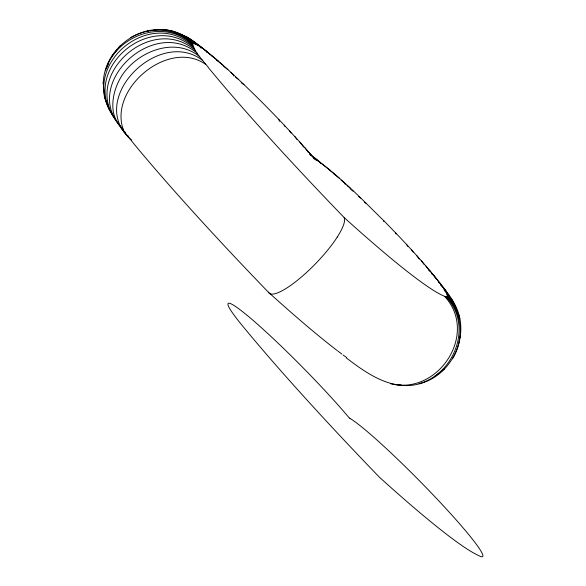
<?xml version="1.0" encoding="UTF-8"?>
<svg xmlns="http://www.w3.org/2000/svg" width="586" height="586" viewBox="0 0 586 586"><rect width="100%" height="100%" fill="white"/><g stroke="black" fill="none" stroke-linecap="round" stroke-linejoin="round"><path stroke-width="0.88" d="M440.687 285.257C443.946 287.916 446.605 292.114 447.426 296.296L446.114 296.926L442.877 295.571A303.16 25.301 45.4 0 1 344.114 217.516A330.533 27.586 45.4 0 1 209.349 68.796C203.679 60.79 195.109 53.619 192.633 43.921L193.153 43.467C201.254 45.51 207.21 52.557 213.846 57.303C226.24 67.771 238.077 78.876 249.731 90.149C272.248 111.963 293.828 134.875 314.367 158.476C340.026 176.239 361.672 199.108 383.911 220.834C407.087 244.391 429.626 268.688 449.25 295.322M103.202 83.996C103.861 39.987 160.059 10.782 193.153 43.467M459.131 341.257L459.439 339.492M459.746 337.726L460.047 335.961M106.637 67.932L108.762 63.229M105.487 70.738C115.852 34.977 164.834 17.507 192.604 44.873M452.538 358.786C464.193 339.631 462.852 313.305 447.015 296.86M111.948 56.168L117.339 49.378M118.416 48.015L120.57 45.298M383.347 221.318L383.911 220.834M434.226 376.739L440.416 371.978M441.785 370.916L444.54 368.806M419.019 383.669C454.963 373.839 473.114 325.084 446.114 296.926M130.781 37.526C150.104 26.15 176.408 27.857 192.633 43.921M146.493 31.314L148.265 31.036M150.038 30.758L151.803 30.472M153.576 30.194C168.739 27.52 184.627 33.6 195.651 44.053M171.266 31.183L173.859 31.454M390.855 383.793C438.372 395.462 478.843 333.654 444.73 296.501M393.719 384.248L396.363 384.533M398.128 384.724L401.652 385.097M403.417 385.288L406.948 385.661M200.038 46.851L201.723 47.437L209.81 53.978M192.193 40.72L193.878 41.372L202.873 48.609M188.223 38.156L190.648 39.108L200.024 46.609L200.991 48.045M176.313 32.75L187.923 37.387L197.607 45.085M428.344 269.765L429.802 270.578L435.259 277.581M431.955 274.123L433.508 275.039L446.473 291.528L447.045 293.161M205.73 64.401C168.365 38.024 106.894 89.856 123.932 131.345M131.542 139.995C84.794 100.887 158.66 26.458 202.507 60.365M435.325 278.233L436.819 279.163M364.353 202.199L366.492 203.54M128.261 135.967L126.752 135.014L120.167 125.975M438.277 281.976L439.712 282.906M199.709 56.703C174.987 36.303 137.527 51.304 121.712 75.88C115.068 86.662 111.413 99.283 113.332 111.963C115.969 124.708 126.041 133.447 133.593 143.445A330.533 27.586 45.4 0 0 268.359 292.172A303.16 25.301 45.4 0 0 337.016 350.421M123.954 131.352L125.397 132.304M197.35 53.443C153.254 15.221 78.744 86.347 123.089 129.11M241.154 82.655L244.032 84.662M195.446 50.616C151.217 11.625 78.517 78.063 118.636 123.91M358.639 196.544L360.793 198.053M444.269 290.634L445.719 291.667L453.256 301.438L457.703 313.085M194.017 48.228C151.173 9.156 80.004 69.426 113.926 117.266M193.065 46.309C150.324 6.541 79.879 64.724 111.801 113.765M235.579 77.249L238.465 79.381M351.622 190.106L353.065 191.168M346.37 357.936C367.217 373.912 392.591 391.69 420.316 383.566C457.812 373.238 475.048 322.351 446.774 293.689M230.906 72.686L233.067 74.341L233.675 75.946M346.949 185.528L349.827 187.732L350.435 189.337M184.019 35.6L194.164 43.511M223.574 66.218L227.866 69.588M341.052 180.166L344.627 182.971L345.322 184.539M313.041 157.187L315.385 159.941M216.534 60.065L222.907 65.134M333.295 173.456L339.668 178.525M309.423 154.103L316.784 160M211.238 55.421L218.219 61.032M328.695 169.376L334.98 174.423M310.639 154.755L319.634 162L320.623 163.501M197.577 44.155L206.147 51.07L207.063 52.528M206.287 51.202L213.846 57.303M314.338 157.539L330.607 170.694M313.517 157.802L313.913 158.235M444.181 289.184L451.52 298.633L452.436 301.058M425.729 265.802L430.109 271.472M308.969 152.411L311.159 155.246M421.327 260.755L424.037 264.323M304.566 147.364L308.361 152.36M447.345 295.234L455.102 305.474M447.426 296.296L455.19 306.676L459.849 318.887M416.609 255.459L419.268 259.049M299.849 142.068L303.577 147.093M411.628 249.966L413.159 252.112M294.868 136.575L296.912 139.439M406.406 244.303L407.834 246.435M289.645 130.912L291.074 133.051M284.225 125.133L285.06 126.532M395.396 232.649L396.026 234.004M278.636 119.266L279.581 121.287M109.084 109.252L104.425 97.137L103.246 82.707M107.253 103.282L108.806 107.363M443.192 287.294L443.756 288.979M459.028 315.62L459.263 318.213M346.604 357.526A303.16 25.301 45.4 0 1 343.11 354.991M341.785 354.01A303.16 25.301 45.4 0 1 337.661 350.911M344.114 217.523A53.853 12.892 -45.8 0 1 337.236 237.103M268.366 292.165A53.853 12.892 -45.8 0 0 283.661 289.902A53.179 12.731 -45.8 0 0 337.243 237.103M349.739 418.243L348.414 416.961A98.052 8.182 45.4 0 0 251.365 318.894A98.052 8.182 45.4 0 0 244.728 328.563A330.533 27.586 45.4 0 0 379.494 477.29A303.16 25.301 45.4 0 0 478.249 555.345A98.052 8.182 45.4 0 0 439.09 501.191A98.052 8.182 45.4 0 0 349.739 418.243"/></g></svg>
